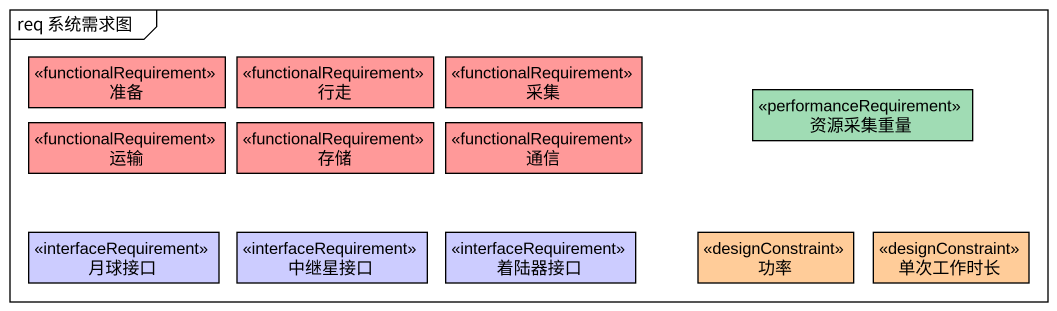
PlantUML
@startuml
mainframe req 系统需求图
hide circle
hide empty members
class 准备 <<functionalRequirement>> #FF9999
class 行走 <<functionalRequirement>> #FF9999
class 采集 <<functionalRequirement>> #FF9999
class 运输 <<functionalRequirement>> #FF9999
class 存储 <<functionalRequirement>> #FF9999
class 通信 <<functionalRequirement>> #FF9999
class 资源采集重量 <<performanceRequirement>> #A0DCB4
class 月球接口 <<interfaceRequirement>> #CCCCFF
class 中继星接口 <<interfaceRequirement>> #CCCCFF
class 着陆器接口 <<interfaceRequirement>> #CCCCFF
class 功率 <<designConstraint>> #FFCC99
class 单次工作时长 <<designConstraint>> #FFCC99
@enduml
